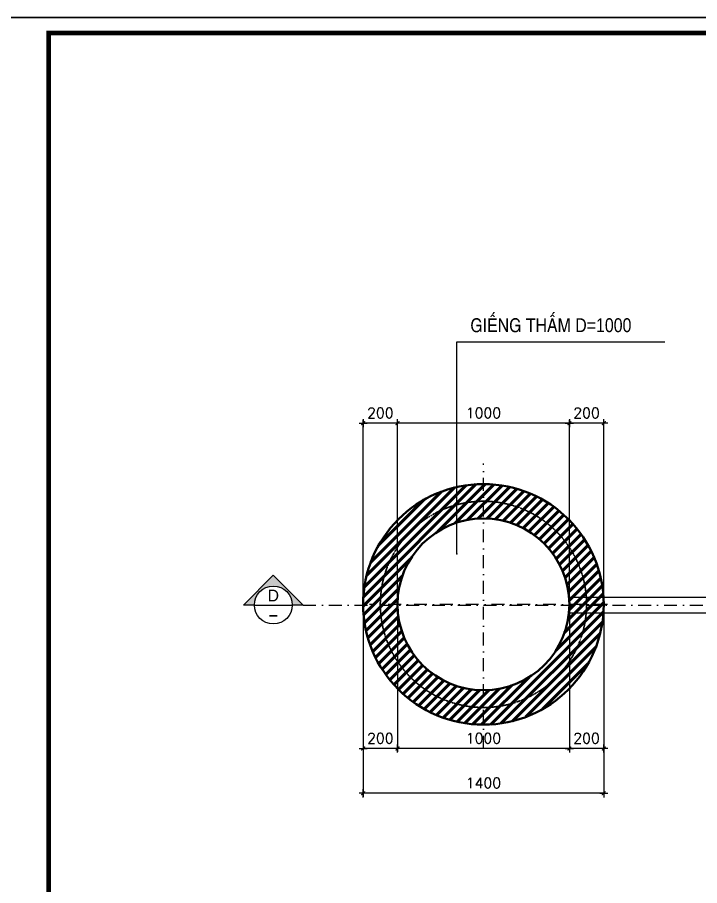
# Model space of a CAD drawing. Header units: millimetres. Extents: x 615730 to 2792744, y 139412 to 597571.
# Drawn here: x 742812 to 750752, y 271244 to 281351 of the extents above; entities that cross this region are included whole.
import ezdxf
from ezdxf.enums import TextEntityAlignment as Align

# ---------------------------------------------------------------- set-up
doc = ezdxf.new("R2010")
doc.units = ezdxf.units.MM
doc.header["$MEASUREMENT"] = 0
doc.header["$PDMODE"] = 34
doc.linetypes.add('DASHDOT', pattern=[1, 0.5, -0.25, 0, -0.25])
doc.linetypes.add('DASHED2', pattern=[0.375, 0.25, -0.125])
doc.layers.get('0').update_dxf_attribs({"lineweight": 5})
for name, color, linetype, lineweight in [('B', 4, 'Continuous', 18), ('DIM', 7, 'Continuous', 50), ('HATCH', 42, 'Continuous', 5), ('KT', 148, 'Continuous', 18), ('NETNGOAITUONG', 1, 'Continuous', 40), ('thay', 7, 'Continuous', 15), ('TIM TRUC', 149, 'DASHDOT', 9)]:
    doc.layers.add(name, color=color, linetype=linetype, lineweight=lineweight)
for name, color, linetype in [('GHICHU', 40, 'Continuous'), ('MB', 7, 'Continuous'), ('NET2', 5, 'Continuous'), ('TEXT', 2, 'Continuous')]:
    doc.layers.add(name, color=color, linetype=linetype)
doc.styles.add('AVO', font='', dxfattribs={"height": 200})
doc.styles.add('DIM', font='txt.shx', dxfattribs={"height": 120})
doc.styles.add('Ghi chu', font='')
doc.styles.get('AVO').set_extended_font_data('VNI-Helve-Condense')
doc.styles.get('Ghi chu').set_extended_font_data('.VnAvantH')
doc.dimstyles.new('Copy of vu linh50', dxfattribs={"dimscale": 0, "dimtxt": 180, "dimasz": 0.3, "dimexe": 40, "dimexo": 40, "dimgap": 60, "dimtad": 1, "dimdec": 0, "dimlfac": 0.5, "dimtxsty": 'DIM', "dimblk": 'TICK', "dimcen": 250, "dimdle": 40, "dimclrd": 250, "dimclre": 250, "dimclrt": 2, "dimadec": 0, "dimazin": 0, "dimtfac": 1, "dimtdec": 0, "dimtix": 1, "dimtmove": 2, "dimatfit": 3, "dimldrblk": 'DOT', "dimfxl": 1, "dimlwd": -1, "dimlwe": -1, "dimarcsym": 0})
doc.dimstyles.new('vu linh', dxfattribs={"dimscale": 0, "dimtxt": 140, "dimasz": 30, "dimexe": 40, "dimexo": 40, "dimgap": 60, "dimtad": 1, "dimdec": 0, "dimtxsty": 'DIM', "dimblk": 'TICK', "dimcen": 250, "dimdle": 40, "dimclrd": 250, "dimclre": 250, "dimclrt": 2, "dimadec": 0, "dimazin": 0, "dimtfac": 1, "dimtdec": 0, "dimtix": 1, "dimtmove": 2, "dimatfit": 3, "dimldrblk": 'DOT', "dimfxl": 1, "dimlwd": -1, "dimlwe": -1, "dimarcsym": 0})

# ---------------------------------------------------------------- blocks, each defined once
blk = doc.blocks.new('*X632')
at = {"color": 0}
for p, q in [((55671.8, -66304.1), (56326.8, -65649.1)), ((55678.1, -66244.8), (56267.6, -65655.3)), ((55691.2, -66178.7), (56201.4, -65668.4)), ((56104.8, -65924.1), (56381.1, -65647.8)), ((56206.7, -65875.3), (56431.6, -65650.4)), ((56278.8, -65856.2), (56478.9, -65656.2)), ((56339.4, -65848.7), (56523.4, -65664.6)), ((56392.9, -65848.2), (56565.6, -65675.5)), ((56441.3, -65852.8), (56605.7, -65688.4)), ((55715.1, -66101.7), (56124.4, -65692.4)), ((55761.8, -66002), (56024.7, -65739.1)), ((56485.9, -65861.2), (56643.8, -65703.3)), ((56527.2, -65872.9), (56680.2, -65720)), ((56565.8, -65887.4), (56714.9, -65738.3)), ((56601.8, -65904.5), (56748, -65758.3)), ((56635.5, -65923.8), (56779.6, -65779.7)), ((56667.1, -65945.2), (56809.7, -65802.6)), ((56696.6, -65968.7), (56838.3, -65827)), ((56724.1, -65994.3), (56865.5, -65852.8)), ((56749.6, -66021.8), (56891.3, -65880.1)), ((56773.1, -66051.3), (56915.7, -65908.7)), ((56794.6, -66082.9), (56938.6, -65938.8)), ((56813.9, -66116.6), (56960.1, -65970.4)), ((56830.9, -66152.7), (56980, -66003.5)), ((56845.3, -66191.2), (56998.3, -66038.2)), ((55670.5, -66358.4), (55946.9, -66082.1)), ((56857, -66232.6), (57015, -66074.6)), ((56865.5, -66277.2), (57029.9, -66112.8)), ((55673.1, -66408.8), (55898.1, -66183.9)), ((56869.5, -66379.2), (57053.6, -66195.1)), ((56870, -66325.7), (57042.8, -66152.9)), ((56861.9, -66439.8), (57062.1, -66239.7)), ((55678.9, -66456.1), (55878.9, -66256.1)), ((56842.7, -66512.1), (57067.8, -66287)), ((55687.4, -66500.7), (55871.4, -66316.6)), ((56793.4, -66614.4), (57070.4, -66337.4)), ((55698.2, -66542.9), (55871, -66370.1)), ((56414.5, -67046.3), (57069.1, -66391.8)), ((55711.2, -66582.9), (55875.5, -66418.6)), ((55726.1, -66621.1), (55884, -66463.2)), ((56473.8, -67040), (57062.8, -66451.1)), ((55742.7, -66657.5), (55895.7, -66504.5)), ((55761.1, -66692.2), (55910.2, -66543)), ((56540, -67026.9), (57049.6, -66517.3)), ((55781, -66725.3), (55927.2, -66579.1)), ((56617.1, -67002.8), (57025.6, -66594.4)), ((55802.5, -66756.8), (55946.5, -66612.8)), ((55825.4, -66786.9), (55968, -66644.4)), ((55849.8, -66815.6), (55991.5, -66673.9)), ((55875.6, -66842.8), (56017, -66701.4)), ((56717.1, -66955.9), (56978.6, -66694.4)), ((55902.8, -66868.6), (56044.5, -66726.9)), ((55931.5, -66893), (56074.1, -66750.4)), ((55961.6, -66915.9), (56105.6, -66771.8)), ((55993.2, -66937.3), (56139.4, -66791.1)), ((56360.2, -67047.6), (56637.1, -66770.7)), ((56026.3, -66957.3), (56175.4, -66808.1)), ((56061, -66975.6), (56214, -66822.6)), ((56097.4, -66992.2), (56255.3, -66834.3)), ((56135.5, -67007.1), (56299.9, -66842.7)), ((56175.6, -67020.1), (56348.4, -66847.2)), ((56217.8, -67030.9), (56402, -66846.7)), ((56262.4, -67039.3), (56462.6, -66839.2)), ((56309.7, -67045.1), (56534.8, -66819.9))]:
    blk.add_line(p, q, dxfattribs=at)
blk = doc.blocks.new('TICK')
at = {"layer": 'B', "ltscale": 3000}
h = blk.add_hatch(color=256, dxfattribs=at)
edge = h.paths.add_edge_path()
edge.add_line((-68.75, -79.36), (-79.36, -68.75))
edge.add_arc((-68.75, -58.15), 15, 135, 225, ccw=False)
edge.add_line((-79.36, -47.54), (47.54, 79.36))
edge.add_arc((58.15, 68.75), 15, 45, 135, ccw=False)
edge.add_line((68.75, 79.36), (79.36, 68.75))
edge.add_arc((68.75, 58.15), 15, -45, 45, ccw=False)
edge.add_line((79.36, 47.54), (-47.54, -79.36))
edge.add_arc((-58.15, -68.75), 15, 225, 315, ccw=False)
for p, q in [((0, 158.16), (0, -158.16)), ((-158.16, 0), (158.16, 0))]:
    blk.add_line(p, q, dxfattribs=at)
blk = doc.blocks.new('*D652')
at = {"layer": 'DEFPOINTS', "color": 0, "ltscale": 10, "transparency": 16777216}
for p in [(749236, 274518), (749636, 274518), (749236, 272840)]:
    blk.add_point(p, dxfattribs=at)
at = {"layer": 'KT', "color": 250, "ltscale": 10, "transparency": 16777216}
for p, q in [((749236, 274478), (749236, 272800)), ((749636, 274478), (749636, 272800)), ((749235, 272840), (749235, 272840)), ((749636, 272840), (749236, 272840)), ((749636, 272840), (749636, 272840))]:
    blk.add_line(p, q, dxfattribs=at)
at = {"layer": 'KT', "color": 250, "ltscale": 10, "transparency": 16777216, "xscale": 0.3, "yscale": 0.3, "zscale": 0.3}
blk.add_blockref('TICK', (749236, 272840), dxfattribs=at)
at = {"layer": 'KT', "color": 250, "ltscale": 10, "transparency": 16777216, "xscale": 0.3, "yscale": 0.3, "zscale": 0.3, "rotation": 180}
blk.add_blockref('TICK', (749636, 272840), dxfattribs=at)
at = {"layer": 'KT', "color": 2, "ltscale": 10, "transparency": 16777216, "insert": (749436, 272960), "char_height": 120, "attachment_point": 5, "style": 'DIM'}
blk.add_mtext('200', dxfattribs=at)
blk = doc.blocks.new('_DOT')
at = {"color": 0, "linetype": 'ByBlock'}
blk.add_line((-0.5, 0), (-1, 0), dxfattribs=at)
at = {"color": 0, "linetype": 'ByBlock', "const_width": 0.5}
blk.add_lwpolyline([(-0.25, 0, 1), (0.25, 0, 1)], format="xyb", close=True, dxfattribs=at)
blk = doc.blocks.new('*D653')
at = {"layer": 'DEFPOINTS', "color": 0, "ltscale": 10, "transparency": 16777216}
for p in [(747236, 274518), (749236, 274518), (747236, 272840)]:
    blk.add_point(p, dxfattribs=at)
at = {"layer": 'KT', "color": 250, "ltscale": 10, "transparency": 16777216}
for p, q in [((747236, 274478), (747236, 272800)), ((749236, 274478), (749236, 272800)), ((749235, 272840), (747236, 272840))]:
    blk.add_line(p, q, dxfattribs=at)
at = {"layer": 'KT', "color": 250, "ltscale": 10, "transparency": 16777216, "xscale": 0.3, "yscale": 0.3, "zscale": 0.3, "rotation": 180}
blk.add_blockref('TICK', (747236, 272840), dxfattribs=at)
at = {"layer": 'KT', "color": 250, "ltscale": 10, "transparency": 16777216, "xscale": 0.3, "yscale": 0.3, "zscale": 0.3}
blk.add_blockref('TICK', (749236, 272840), dxfattribs=at)
at = {"layer": 'KT', "color": 2, "ltscale": 10, "transparency": 16777216, "insert": (748236, 272960), "char_height": 120, "attachment_point": 5, "style": 'DIM'}
blk.add_mtext('1000', dxfattribs=at)
blk = doc.blocks.new('*D654')
at = {"layer": 'DEFPOINTS', "color": 0, "ltscale": 10, "transparency": 16777216}
for p in [(746836, 274497), (747236, 274518), (746836, 272840)]:
    blk.add_point(p, dxfattribs=at)
at = {"layer": 'KT', "color": 250, "ltscale": 10, "transparency": 16777216}
for p, q in [((746836, 274457), (746836, 272800)), ((747236, 274478), (747236, 272800)), ((746835, 272840), (746835, 272840)), ((747236, 272840), (746836, 272840)), ((747236, 272840), (747236, 272840))]:
    blk.add_line(p, q, dxfattribs=at)
at = {"layer": 'KT', "color": 250, "ltscale": 10, "transparency": 16777216, "xscale": 0.3, "yscale": 0.3, "zscale": 0.3}
blk.add_blockref('TICK', (746836, 272840), dxfattribs=at)
at = {"layer": 'KT', "color": 250, "ltscale": 10, "transparency": 16777216, "xscale": 0.3, "yscale": 0.3, "zscale": 0.3, "rotation": 180}
blk.add_blockref('TICK', (747236, 272840), dxfattribs=at)
at = {"layer": 'KT', "color": 2, "ltscale": 10, "transparency": 16777216, "insert": (747036, 272960), "char_height": 120, "attachment_point": 5, "style": 'DIM'}
blk.add_mtext('200', dxfattribs=at)
blk = doc.blocks.new('*D656')
at = {"layer": 'DEFPOINTS', "color": 0, "ltscale": 10, "transparency": 16777216}
for p in [(746836, 273134), (749636, 272885), (746836, 272319)]:
    blk.add_point(p, dxfattribs=at)
at = {"layer": 'KT', "color": 250, "ltscale": 10, "transparency": 16777216}
for p, q in [((746836, 273094), (746836, 272279)), ((749636, 272845), (749636, 272279)), ((749635, 272319), (746836, 272319))]:
    blk.add_line(p, q, dxfattribs=at)
at = {"layer": 'KT', "color": 250, "ltscale": 10, "transparency": 16777216, "xscale": 0.3, "yscale": 0.3, "zscale": 0.3, "rotation": 180}
blk.add_blockref('TICK', (746836, 272319), dxfattribs=at)
at = {"layer": 'KT', "color": 250, "ltscale": 10, "transparency": 16777216, "xscale": 0.3, "yscale": 0.3, "zscale": 0.3}
blk.add_blockref('TICK', (749636, 272319), dxfattribs=at)
at = {"layer": 'KT', "color": 2, "ltscale": 10, "transparency": 16777216, "insert": (748236, 272439), "char_height": 120, "attachment_point": 5, "style": 'DIM'}
blk.add_mtext('1400', dxfattribs=at)
blk = doc.blocks.new('*D657')
at = {"layer": 'DEFPOINTS', "color": 0, "ltscale": 10, "transparency": 16777216}
for p in [(749236, 276627), (749236, 274518), (749636, 274518)]:
    blk.add_point(p, dxfattribs=at)
at = {"layer": 'KT', "color": 250, "ltscale": 10, "transparency": 16777216}
for p, q in [((749235, 276627), (749235, 276627)), ((749236, 274558), (749236, 276667)), ((749636, 276627), (749236, 276627)), ((749636, 274558), (749636, 276667)), ((749636, 276627), (749636, 276627))]:
    blk.add_line(p, q, dxfattribs=at)
at = {"layer": 'KT', "color": 250, "ltscale": 10, "transparency": 16777216, "xscale": 0.3, "yscale": 0.3, "zscale": 0.3}
blk.add_blockref('TICK', (749236, 276627), dxfattribs=at)
at = {"layer": 'KT', "color": 250, "ltscale": 10, "transparency": 16777216, "xscale": 0.3, "yscale": 0.3, "zscale": 0.3, "rotation": 180}
blk.add_blockref('TICK', (749636, 276627), dxfattribs=at)
at = {"layer": 'KT', "color": 2, "ltscale": 10, "transparency": 16777216, "insert": (749436, 276747), "char_height": 120, "attachment_point": 5, "style": 'DIM'}
blk.add_mtext('200', dxfattribs=at)
blk = doc.blocks.new('*D658')
at = {"layer": 'DEFPOINTS', "color": 0, "ltscale": 10, "transparency": 16777216}
for p in [(747236, 276627), (747236, 274518), (749236, 274518)]:
    blk.add_point(p, dxfattribs=at)
at = {"layer": 'KT', "color": 250, "ltscale": 10, "transparency": 16777216}
for p, q in [((747236, 274558), (747236, 276667)), ((749235, 276627), (747236, 276627)), ((749236, 274558), (749236, 276667))]:
    blk.add_line(p, q, dxfattribs=at)
at = {"layer": 'KT', "color": 250, "ltscale": 10, "transparency": 16777216, "xscale": 0.3, "yscale": 0.3, "zscale": 0.3, "rotation": 180}
blk.add_blockref('TICK', (747236, 276627), dxfattribs=at)
at = {"layer": 'KT', "color": 250, "ltscale": 10, "transparency": 16777216, "xscale": 0.3, "yscale": 0.3, "zscale": 0.3}
blk.add_blockref('TICK', (749236, 276627), dxfattribs=at)
at = {"layer": 'KT', "color": 2, "ltscale": 10, "transparency": 16777216, "insert": (748236, 276747), "char_height": 120, "attachment_point": 5, "style": 'DIM'}
blk.add_mtext('1000', dxfattribs=at)
blk = doc.blocks.new('*D659')
at = {"layer": 'DEFPOINTS', "color": 0, "ltscale": 10, "transparency": 16777216}
for p in [(746836, 276627), (746836, 274518), (747236, 274518)]:
    blk.add_point(p, dxfattribs=at)
at = {"layer": 'KT', "color": 250, "ltscale": 10, "transparency": 16777216}
for p, q in [((746835, 276627), (746835, 276627)), ((746836, 274558), (746836, 276667)), ((747236, 276627), (746836, 276627)), ((747236, 274558), (747236, 276667)), ((747236, 276627), (747236, 276627))]:
    blk.add_line(p, q, dxfattribs=at)
at = {"layer": 'KT', "color": 250, "ltscale": 10, "transparency": 16777216, "xscale": 0.3, "yscale": 0.3, "zscale": 0.3}
blk.add_blockref('TICK', (746836, 276627), dxfattribs=at)
at = {"layer": 'KT', "color": 250, "ltscale": 10, "transparency": 16777216, "xscale": 0.3, "yscale": 0.3, "zscale": 0.3, "rotation": 180}
blk.add_blockref('TICK', (747236, 276627), dxfattribs=at)
at = {"layer": 'KT', "color": 2, "ltscale": 10, "transparency": 16777216, "insert": (747036, 276747), "char_height": 120, "attachment_point": 5, "style": 'DIM'}
blk.add_mtext('200', dxfattribs=at)
blk = doc.blocks.new('Vet cat ngang')
at = {"layer": 'HATCH'}
blk.add_hatch(color=256, dxfattribs=at).paths.add_polyline_path([(0, 707), (-707, 0), (-450, 0, -1), (450, 0), (707, 0)])
blk.add_line((-450, 0), (450, 0))
blk.add_circle((0, 0), 450)
for p, q in [((-707, 0), (0, 707)), ((707, 0), (0, 707)), ((-450, 0), (-707, 0)), ((707, 0), (450, 0))]:
    blk.add_line(p, q, dxfattribs=at)
at = {"layer": 'TEXT', "style": 'Ghi chu'}
blk.add_attdef('A', text='', height=300, dxfattribs=at).set_placement((0, 50), align=Align.CENTER)
at = {"layer": 'TEXT', "style": 'DIM', "width": 0.75}
blk.add_attdef('KT-00', text='', height=200, dxfattribs=at).set_placement((0, -75), align=Align.TOP_CENTER)

msp = doc.modelspace()

# ---------------------------------------------------------------- linework, layer by layer
at = {"layer": 'KT', "ltscale": 10}
for p, q in [((749232.4, 274600.1), (753057.2, 274600.1)), ((749230.9, 274420.1), (753057.2, 274420.1))]:
    msp.add_line(p, q, dxfattribs=at)
at = {"layer": 'MB', "color": 1, "linetype": 'DASHED2'}
msp.add_circle((748235.7, 274517.9), 1200, dxfattribs=at)
at = {"layer": 'NET2', "ltscale": 10}
msp.add_lwpolyline([(742474.9, 281350.5), (742474.9, 261086.5), (771134, 261086.5), (771134, 281350.5)], close=True, dxfattribs=at)
at = {"layer": 'NETNGOAITUONG'}
for radius in [1400, 1000]:
    msp.add_circle((748235.7, 274517.9), radius, dxfattribs=at)
at = {"layer": 'thay', "lineweight": -2, "ltscale": 10, "const_width": 54.6}
msp.add_lwpolyline([(770911.9, 281168.4), (743176.2, 281168.4), (743176.2, 261268.7), (770911.9, 261268.7)], close=True, dxfattribs=at)
at = {"layer": 'TIM TRUC', "ltscale": 300}
for p, q in [((748235.7, 272839.6), (748235.7, 276157.5)), ((749679.6, 274517.9), (746910.8, 274517.9))]:
    msp.add_line(p, q, dxfattribs=at)
at = {"layer": 'TIM TRUC', "color": 5, "ltscale": 300}
msp.add_lwpolyline([(746136.9, 274510.6), (760761.3, 274510.6)], dxfattribs=at)

# ---------------------------------------------------------------- block references
at = {"layer": 'DIM', "ltscale": 2, "xscale": 2, "yscale": 2, "zscale": 2}
msp.add_blockref('*X632', (635494.7, 407213.4), dxfattribs=at)
at = {"layer": 'thay'}
ref = msp.add_blockref('Vet cat ngang', (745790.5, 274510.6), dxfattribs=dict(at, xscale=0.4899999999906868, yscale=0.4899999999906868, zscale=0.4899999999906868))
ref.add_attrib('KT-00', '-', dxfattribs={"layer": 'TEXT', "height": 147, "style": 'Ghi chu', "width": 2}).set_placement((745790.5, 274474.4), align=Align.TOP_CENTER)
ref.add_attrib('A', 'D', dxfattribs={"layer": 'TEXT', "height": 137.2, "style": 'Ghi chu'}).set_placement((745790.5, 274552.2), align=Align.CENTER)

# ---------------------------------------------------------------- texts
at = {"layer": 'GHICHU', "insert": (748083.3, 277682.4), "char_height": 161.7, "width": 4320.085, "attachment_point": 7, "style": 'AVO'}
msp.add_mtext('{\\C3;GIEÁNG THAÁM D=1000}', dxfattribs=at)

# ---------------------------------------------------------------- dimensions: what is measured, and where the dimension line sits
at = {"layer": 'KT', "ltscale": 10}
for base, p1, p2, picture, middle in [((746835.7, 276626.8), (747235.7, 274517.9), (746835.7, 274517.9), '*D659', (747035.7, 276746.8)), ((747235.7, 276626.8), (749235.7, 274517.9), (747235.7, 274517.9), '*D658', (748235.7, 276746.8)), ((749235.7, 276626.8), (749635.7, 274517.9), (749235.7, 274517.9), '*D657', (749435.7, 276746.8)), ((746835.8, 272839.6), (747235.7, 274517.9), (746835.8, 274496.6), '*D654', (747035.8, 272959.6)), ((747235.7, 272839.6), (749235.7, 274517.9), (747235.7, 274517.9), '*D653', (748235.7, 272959.6)), ((749235.7, 272839.6), (749635.7, 274517.9), (749235.7, 274517.9), '*D652', (749435.7, 272959.6)), ((746835.8, 272319.1), (749635.7, 272884.6), (746835.8, 273133.8), '*D656', (748235.8, 272439.1))]:
    dim = msp.add_linear_dim(base=base, p1=p1, p2=p2, dimstyle='Copy of vu linh50', override={"dimscale": 1}, dxfattribs=at)
    dim.commit()
    dim.dimension.update_dxf_attribs({"geometry": picture, "text_midpoint": middle})

# ---------------------------------------------------------------- leaders
msp.add_leader([(747926.7, 275106.2), (747926.7, 277574.5), (750345.6, 277574.5)], dimstyle='vu linh', override={"dimscale": 1, "dimasz": 20, "dimtad": 0}, dxfattribs=at)

doc.saveas('drawing.dxf')
